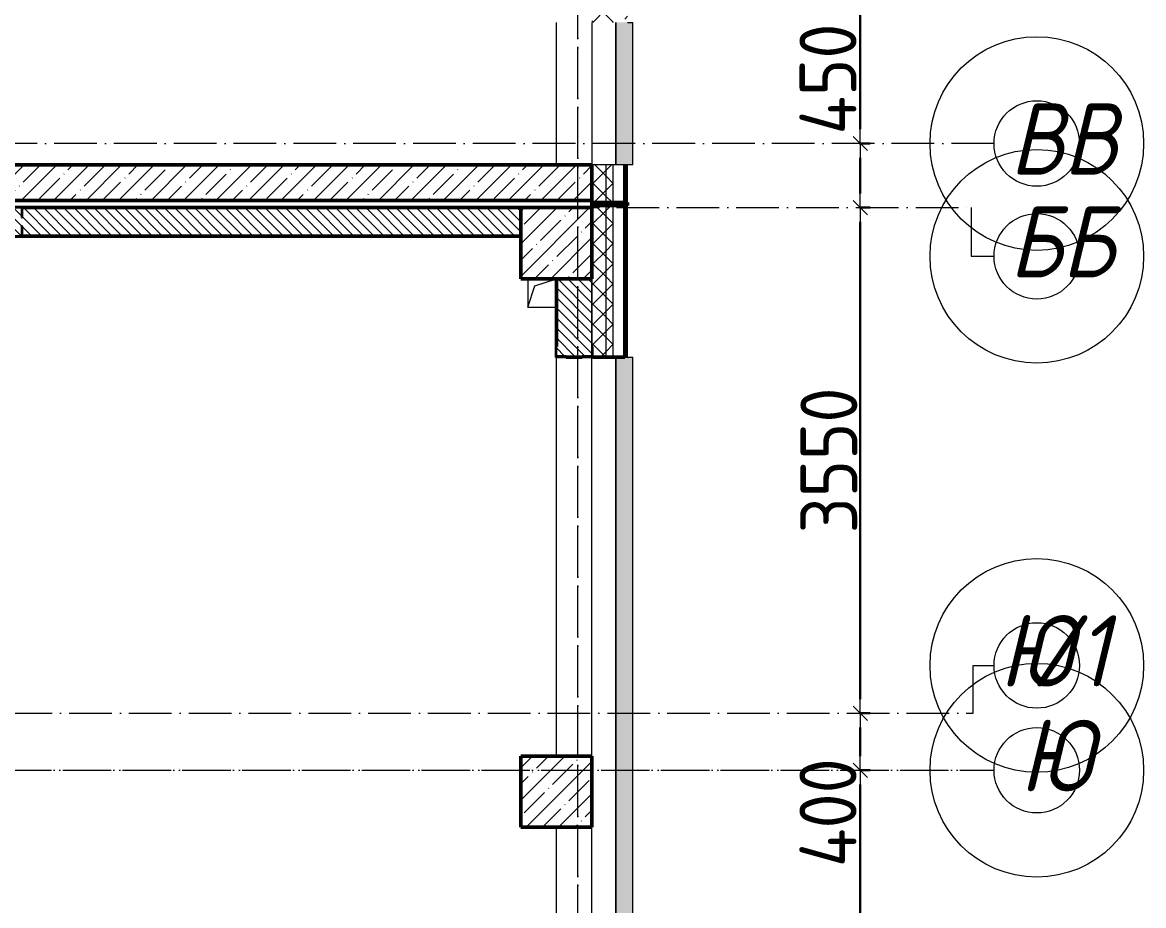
# Model space of a CAD drawing. Header units: millimetres. Extents: x -213536 to 1564669, y 70501 to 942238.
# Drawn here: x 641533 to 649407, y 613425 to 619625 of the extents above; entities that cross this region are included whole.
import ezdxf

# ---------------------------------------------------------------- set-up
doc = ezdxf.new("R2010")
doc.units = ezdxf.units.MM
doc.linetypes.add('50_200_ШТРИХ_1Т_ш5_п1_п1_', pattern=[700, 500, -100, 0, -100])
for name, color, linetype, lineweight in [('3.1) ЖБ окна 1.2 м', 102, 'Continuous', 30), ('A-____-____-DIMS', 7, 'Continuous', 9), ('A-GENM-____-MCUT', 7, 'Continuous', 25), ('A-GENM-____-OTLN', 7, 'Continuous', 9), ('A-GENM-____-OTLN-1', 7, 'Continuous', 25), ('A-GLAZ-____-OTLN', 7, 'Continuous', 9), ('A-WALL-____-MCUT', 7, 'Continuous', 13), ('A-WALL-____-MCUT-1', 7, 'Continuous', 9), ('A-WALL-____-MCUT-2', 7, 'Continuous', 50), ('A-WALL-____-MCUT-3', 7, 'Continuous', 9), ('A-WALL-____-OTLN', 7, 'Continuous', 9), ('A-WALL-____-PATT-1', 7, 'Continuous', 9), ('A-WALL-FNSH-MCUT-1', 7, 'Continuous', 9), ('S-COLS-____-MCUT', 7, 'Continuous', 50), ('S-COLS-____-OTLN', 7, 'Continuous', 9), ('S-GRID-____-IDEN', 7, 'Continuous', 9), ('S-GRID-____-OTLN', 7, 'Continuous', 9), ('S-GRID-____-OTLN-1', 7, '50_200_ШТРИХ_1Т_ш5_п1_п1_', 9)]:
    doc.layers.add(name, color=color, linetype=linetype, lineweight=lineweight)
doc.layers.add('A-GLAZ-____-OTLN-1', color=7, linetype='Continuous', lineweight=9, true_color=0xc0c0c0)
doc.styles.add('ISOCPEUR_I', font='isocpeui.ttf', dxfattribs={"width": 0.9, "height": 2.5})
doc.styles.add('ISOCPEUR_I_9', font='isocpeui.ttf', dxfattribs={"width": 0.9, "height": 250})
doc.styles.add('СПДС', font='isocpeur.ttf', dxfattribs={"width": 0.9})
doc.dimstyles.new('Размера А3', dxfattribs={"dimtxt": 200, "dimasz": 100, "dimexe": 70, "dimexo": 100, "dimgap": 20, "dimtad": 1, "dimdec": 0, "dimrnd": 10, "dimzin": 0, "dimdsep": 46, "dimtxsty": 'СПДС', "dimblk": 'ARROWHEAD_6', "dimcen": 1, "dimclrd": 256, "dimclre": 256, "dimclrt": 256, "dimazin": 0, "dimtfac": 1, "dimtdec": 0, "dimtmove": 2, "dimatfit": 3, "dimfxl": 1, "dimtolj": 1, "dimtzin": 0, "dimarcsym": 0})
pattern_1 = [(45, (-101000, -46531.04), (-114.04925, 114.04925), []), (45, (-100885.95, -46531.04), (-114.04925, 114.04925), [201.613, -40.323, 3.353, -36.97])]
pattern_2 = [(45, (544282.64, 571544.04), (-70.71068, 70.71068), []), (135, (544282.64, 571544.04), (-70.71068, -70.71068), [])]
pattern_3 = [(45, (544282.64, 571544.04), (-85.53659, 85.53659), []), (45, (544339.66, 571544.04), (-85.53659, 85.53659), [])]
pattern_4 = [(135, (544282.637, 571544.04), (-35.35534, -35.35534), [])]
pattern_5 = [(45, (544282.64, 571544.04), (-70.71068, 70.71068), []), (135, (544282.64, 571544.04), (-70.71068, -70.71068), [])]
pattern_6 = [(45, (544282.64, 571544.04), (-85.53659, 85.53659), []), (45, (544339.66, 571544.04), (-85.53659, 85.53659), [])]

# ---------------------------------------------------------------- blocks, each defined once
blk = doc.blocks.new('BSC_Колонна _Прямоугольная - 500х500-V115-АР1_План отверстий 2 этажа в осях 1-64_Ю-ЯЯ')
at = {"layer": 'S-COLS-____-OTLN'}
h = blk.add_hatch(dxfattribs=at)
h.set_pattern_fill('FP_128', color=256, style=0, pattern_type=2)
h.set_pattern_definition(pattern_1)
h.paths.add_polyline_path([(-250, -250), (250, -250), (250, 250), (-250, 250), (-250, 199.9)], flags=0)
at = {"layer": 'S-COLS-____-MCUT'}
for p, q in [((250, 250), (-250, 250)), ((-250, 250), (-250, -250)), ((250, -250), (250, 250)), ((-250, -250), (250, -250))]:
    blk.add_line(p, q, dxfattribs=at)
blk = doc.blocks.new('Фахверк_СКБ_Уголок - 200_3550-28267367-АР1_План отверстий 2 этажа в осях 1-64_Ю-ЯЯ')
at = {"layer": 'A-GENM-____-MCUT'}
for p, q in [((200, 156), (125, 156)), ((125, 156), (125, 81)), ((125, 81), (131, 81)), ((131, 81), (131, 150)), ((131, 150), (200, 150)), ((200, 150), (200, 156)), ((131, 19), (125, 19)), ((125, 19), (125, -56)), ((131, -50), (131, 19)), ((125, -56), (200, -56)), ((200, -50), (131, -50)), ((200, -56), (200, -50))]:
    blk.add_line(p, q, dxfattribs=at)
blk = doc.blocks.new('Отлив_СКБ - Отлив витража_120_НВФ-31885283-АР1_План отверстий 2 этажа в осях 1-64_Ю-ЯЯ')
at = {"layer": 'A-GLAZ-____-OTLN-1'}
for points in [[(426.1, -2), (1000, -2), (1000, 0), (0, 0), (0, -2)], [(426.1, -120), (1000, -120), (1000, -2), (0, -2), (0, -120)]]:
    blk.add_hatch(color=256, dxfattribs=at).paths.add_polyline_path(points, flags=0)
at = {"layer": 'A-GLAZ-____-OTLN'}
for p, q in [((0, 0), (1000, 0)), ((1000, -2), (0, -2)), ((0, -120), (0, -83)), ((0, -120), (1000, -120)), ((1000, -83), (1000, -120))]:
    blk.add_line(p, q, dxfattribs=at)
blk = doc.blocks.new('Стены 13 - Стены 4-31812941-АР1_План отверстий 2 этажа в осях 1-64_Ю-ЯЯ')
at = {"layer": 'A-WALL-____-MCUT'}
for p, q in [((-1843.5, 41030.2), (-1843.5, 41010.2)), ((-1593.5, 41030.2), (-1843.5, 41030.2)), ((-1593.5, 41010.2), (-1593.5, 41030.2)), ((-1843.5, 41010.2), (-1593.5, 41010.2))]:
    blk.add_line(p, q, dxfattribs=at)
blk = doc.blocks.new('BSC_Колонна _Прямоугольная - 500х500-V119-АР1_План отверстий 2 этажа в осях 1-64_А-ГГ')
at = {"layer": 'S-COLS-____-OTLN'}
h = blk.add_hatch(dxfattribs=at)
h.set_pattern_fill('FP_149', color=256, style=0, pattern_type=2)
h.set_pattern_definition(pattern_1)
h.paths.add_polyline_path([(-250, -250), (250, -250), (250, 250), (-250, 250), (-250, -215.5)], flags=0)
at = {"layer": 'S-COLS-____-MCUT'}
for p, q in [((250, 250), (-250, 250)), ((-250, 250), (-250, -250)), ((250, -250), (250, 250)), ((-250, -250), (250, -250))]:
    blk.add_line(p, q, dxfattribs=at)
blk = doc.blocks.new('BSC_Колонна _Прямоугольная - 500х500-V121-АР1_План отверстий 2 этажа в осях 1-64_А-ГГ')
at = {"layer": 'S-COLS-____-OTLN'}
h = blk.add_hatch(dxfattribs=at)
h.set_pattern_fill('FP_151', color=256, style=0, pattern_type=2)
h.set_pattern_definition([(45, (-101000, -42681.04), (-114.04925, 114.04925), []), (45, (-100885.95, -42681.04), (-114.04925, 114.04925), [201.613, -40.323, 3.353, -36.97])])
h.paths.add_polyline_path([(-250, -250), (250, -250), (250, 250), (-250, 250)], flags=0)
at = {"layer": 'S-COLS-____-MCUT'}
for p, q in [((250, 250), (-250, 250)), ((-250, 250), (-250, -250)), ((250, -250), (250, 250)), ((-250, -250), (250, -250))]:
    blk.add_line(p, q, dxfattribs=at)
blk = doc.blocks.new('Фахверк_СКБ_Уголок - 250_2700-27497298-АР1_План отверстий 2 этажа в осях 1-64_А-ГГ')
at = {"layer": 'A-GENM-____-MCUT'}
for p, q in [((200, 181), (125, 181)), ((125, 181), (125, 106)), ((131, 106), (131, 175)), ((131, 175), (200, 175)), ((200, 175), (200, 181)), ((125, 106), (131, 106)), ((131, -6), (125, -6)), ((125, -6), (125, -81)), ((131, -75), (131, -6)), ((200, -75), (131, -75)), ((200, -81), (200, -75)), ((125, -81), (200, -81))]:
    blk.add_line(p, q, dxfattribs=at)
blk = doc.blocks.new('Фахверк_СКБ_Уголок - 200_3550-28267367-АР1_План отверстий 2 этажа в осях 1-64_А-ГГ')
at = {"layer": 'A-GENM-____-MCUT'}
for p, q in [((200, 156), (125, 156)), ((125, 156), (125, 81)), ((125, 81), (131, 81)), ((131, 81), (131, 150)), ((131, 150), (200, 150)), ((200, 150), (200, 156)), ((131, 19), (125, 19)), ((125, 19), (125, -56)), ((131, -50), (131, 19)), ((125, -56), (200, -56)), ((200, -50), (131, -50)), ((200, -56), (200, -50))]:
    blk.add_line(p, q, dxfattribs=at)
blk = doc.blocks.new('AR_Отверстие прямоугольное _в плите_ - AR_Отверстие прямоугольное _в плите_-30511543-АР1_План отверстий 2 этажа в осях 1-64_А-ГГ')
at = {"layer": 'A-GENM-____-OTLN'}
for p, q in [((-100, 100), (-100, -100)), ((-50, 50), (100, 100)), ((-100, -100), (-50, 50)), ((-100, -100), (100, -100))]:
    blk.add_line(p, q, dxfattribs=at)
blk = doc.blocks.new('Отлив_СКБ - Отлив витража_120_НВФ-31885688-АР1_План отверстий 2 этажа в осях 1-64_А-ГГ')
at = {"layer": 'A-GLAZ-____-OTLN-1'}
for points in [[(4112.6, -2), (4800, -2), (4800, 0), (0, 0), (0, -2), (2345.2, -2)], [(4112.6, -120), (4800, -120), (4800, -2), (0, -2), (0, -120), (2345.2, -120)]]:
    blk.add_hatch(color=256, dxfattribs=at).paths.add_polyline_path(points, flags=0)
at = {"layer": 'A-GLAZ-____-OTLN'}
for p, q in [((0, 0), (4800, 0)), ((4800, -2), (0, -2)), ((0, -120), (0, -83)), ((0, -120), (4800, -120)), ((4800, -83), (4800, -120))]:
    blk.add_line(p, q, dxfattribs=at)
blk = doc.blocks.new('Стены 13 - Стены 4-31812941-АР1_План отверстий 2 этажа в осях 1-64_А-ГГ')
at = {"layer": 'A-WALL-____-MCUT-2'}
for p, q in [((-1843.5, 41030.2), (-1843.5, 41010.2)), ((-1593.5, 41030.2), (-1843.5, 41030.2)), ((-1593.5, 41010.2), (-1593.5, 41030.2)), ((-1843.5, 41010.2), (-1593.5, 41010.2))]:
    blk.add_line(p, q, dxfattribs=at)
blk = doc.blocks.new('Ось сетки - Круг_Ø6_00__ISO-2_5_0_9K_-25732049-АР1_План отверстий 2 этажа в осях 1-64_А-ГГ')
at = {"layer": 'S-GRID-____-IDEN'}
blk.add_circle((0, 0), 3, dxfattribs=at)
blk = doc.blocks.new('Ось сетки - Круг_Ø6_00__ISO-2_5_0_9K_-25732049-АР1_План отверстий 2 этажа в осях 1-64_Ю-ЯЯ')
at = {"layer": 'S-GRID-____-IDEN'}
blk.add_circle((0, 0), 3, dxfattribs=at)
blk = doc.blocks.new('ARROWHEAD_6')
at = {"color": 0, "linetype": 'Continuous'}
for p, q in [((0, 0), (-1, 0)), ((-0.5, -0.5), (0.5, 0.5))]:
    blk.add_line(p, q, dxfattribs=at)
blk = doc.blocks.new('*D6115')
at = {"layer": 'A-____-____-DIMS', "lineweight": -2, "transparency": 16777216}
for p, q in [((87536.5, 502247), (87612.6, 502247)), ((87542.6, 501947), (87542.6, 502147)), ((87536.5, 501847), (87612.6, 501847))]:
    blk.add_line(p, q, dxfattribs=at)
at = {"layer": 'Defpoints', "color": 0, "lineweight": 30, "transparency": 16777216}
for p in [(87436.5, 502247), (87542.6, 502247), (87436.5, 501847)]:
    blk.add_point(p, dxfattribs=at)
at = {"layer": 'A-____-____-DIMS', "lineweight": -2, "transparency": 16777216, "xscale": 100, "yscale": 100, "zscale": 100}
for p, rotation in [((87542.6, 502247), 90), ((87542.6, 501847), 270)]:
    blk.add_blockref('ARROWHEAD_6', p, dxfattribs=dict(at, rotation=rotation))
at = {"layer": 'A-____-____-DIMS', "transparency": 16777216, "insert": (87116, 501167.3), "char_height": 400, "width": 1.942, "attachment_point": 1, "rotation": 90, "line_spacing_factor": 1.149209, "style": 'СПДС'}
blk.add_mtext('\\A1;400', dxfattribs=at)
blk = doc.blocks.new('*D6116')
at = {"layer": 'A-____-____-DIMS', "lineweight": -2, "transparency": 16777216}
for p, q in [((87536.5, 505797), (87612.6, 505797)), ((87542.6, 502347), (87542.6, 505697)), ((87536.5, 502247), (87612.6, 502247))]:
    blk.add_line(p, q, dxfattribs=at)
at = {"layer": 'Defpoints', "color": 0, "lineweight": 30, "transparency": 16777216}
for p in [(87436.5, 505797), (87542.6, 505797), (87436.5, 502247)]:
    blk.add_point(p, dxfattribs=at)
at = {"layer": 'A-____-____-DIMS', "lineweight": -2, "transparency": 16777216, "xscale": 100, "yscale": 100, "zscale": 100}
for p, rotation in [((87542.6, 505797), 90), ((87542.6, 502247), 270)]:
    blk.add_blockref('ARROWHEAD_6', p, dxfattribs=dict(at, rotation=rotation))
at = {"layer": 'A-____-____-DIMS', "transparency": 16777216, "insert": (87322.6, 504022), "char_height": 400, "width": 2.488, "attachment_point": 5, "rotation": 90, "style": 'СПДС'}
blk.add_mtext('\\A1;3550', dxfattribs=at)
blk = doc.blocks.new('*D6117')
at = {"layer": 'A-____-____-DIMS', "lineweight": -2, "transparency": 16777216}
for p, q in [((87536.5, 506247), (87612.6, 506247)), ((87542.6, 505897), (87542.6, 506147)), ((87536.5, 505797), (87612.6, 505797))]:
    blk.add_line(p, q, dxfattribs=at)
at = {"layer": 'Defpoints', "color": 0, "lineweight": 30, "transparency": 16777216}
for p in [(87436.5, 506247), (87542.6, 506247), (87436.5, 505797)]:
    blk.add_point(p, dxfattribs=at)
at = {"layer": 'A-____-____-DIMS', "lineweight": -2, "transparency": 16777216, "xscale": 100, "yscale": 100, "zscale": 100}
for p, rotation in [((87542.6, 506247), 90), ((87542.6, 505797), 270)]:
    blk.add_blockref('ARROWHEAD_6', p, dxfattribs=dict(at, rotation=rotation))
at = {"layer": 'A-____-____-DIMS', "transparency": 16777216, "insert": (87116, 506310), "char_height": 400, "width": 1.942, "attachment_point": 1, "rotation": 90, "line_spacing_factor": 1.149209, "style": 'СПДС'}
blk.add_mtext('\\A1;450', dxfattribs=at)
blk = doc.blocks.new('*D6118')
at = {"layer": 'A-____-____-DIMS', "lineweight": -2, "transparency": 16777216}
for p, q in [((87536.5, 510947), (87612.6, 510947)), ((87542.6, 506347), (87542.6, 510847)), ((87536.5, 506247), (87612.6, 506247))]:
    blk.add_line(p, q, dxfattribs=at)
at = {"layer": 'Defpoints', "color": 0, "lineweight": 30, "transparency": 16777216}
for p in [(87436.5, 510947), (87542.6, 510947), (87436.5, 506247)]:
    blk.add_point(p, dxfattribs=at)
at = {"layer": 'A-____-____-DIMS', "lineweight": -2, "transparency": 16777216, "xscale": 100, "yscale": 100, "zscale": 100}
for p, rotation in [((87542.6, 510947), 90), ((87542.6, 506247), 270)]:
    blk.add_blockref('ARROWHEAD_6', p, dxfattribs=dict(at, rotation=rotation))
at = {"layer": 'A-____-____-DIMS', "transparency": 16777216, "insert": (87322.6, 508597), "char_height": 400, "width": 2.564, "attachment_point": 5, "rotation": 90, "style": 'СПДС'}
blk.add_mtext('\\A1;4700', dxfattribs=at)
blk = doc.blocks.new('*D6211')
at = {"layer": 'A-____-____-DIMS', "lineweight": -2, "transparency": 16777216}
for p, q in [((87536.5, 501847), (87612.6, 501847)), ((87542.6, 496447), (87542.6, 501747)), ((87536.5, 496347), (87612.6, 496347))]:
    blk.add_line(p, q, dxfattribs=at)
at = {"layer": 'Defpoints', "color": 0, "lineweight": 30, "transparency": 16777216}
for p in [(87436.5, 501847), (87542.6, 501847), (87436.5, 496347)]:
    blk.add_point(p, dxfattribs=at)
at = {"layer": 'A-____-____-DIMS', "lineweight": -2, "transparency": 16777216, "xscale": 100, "yscale": 100, "zscale": 100}
for p, rotation in [((87542.6, 501847), 90), ((87542.6, 496347), 270)]:
    blk.add_blockref('ARROWHEAD_6', p, dxfattribs=dict(at, rotation=rotation))
at = {"layer": 'A-____-____-DIMS', "transparency": 16777216, "insert": (87322.6, 499097), "char_height": 400, "attachment_point": 5, "rotation": 90, "style": 'СПДС'}
blk.add_mtext('\\A1;5500', dxfattribs=at)
blk = doc.blocks.new('*D6212')
at = {"layer": 'A-____-____-DIMS', "lineweight": -2, "transparency": 16777216}
for p, q in [((87536.5, 502247), (87612.6, 502247)), ((87542.6, 501947), (87542.6, 502147)), ((87536.5, 501847), (87612.6, 501847))]:
    blk.add_line(p, q, dxfattribs=at)
at = {"layer": 'Defpoints', "color": 0, "lineweight": 30, "transparency": 16777216}
for p in [(87436.5, 502247), (87542.6, 502247), (87436.5, 501847)]:
    blk.add_point(p, dxfattribs=at)
at = {"layer": 'A-____-____-DIMS', "lineweight": -2, "transparency": 16777216, "xscale": 100, "yscale": 100, "zscale": 100}
for p, rotation in [((87542.6, 502247), 90), ((87542.6, 501847), 270)]:
    blk.add_blockref('ARROWHEAD_6', p, dxfattribs=dict(at, rotation=rotation))
at = {"layer": 'A-____-____-DIMS', "transparency": 16777216, "insert": (87116, 501167.3), "char_height": 400, "attachment_point": 1, "rotation": 90, "line_spacing_factor": 1.149209, "style": 'СПДС'}
blk.add_mtext('\\A1;400', dxfattribs=at)
blk = doc.blocks.new('*D6213')
at = {"layer": 'A-____-____-DIMS', "lineweight": -2, "transparency": 16777216}
for p, q in [((87536.5, 505797), (87612.6, 505797)), ((87542.6, 502347), (87542.6, 505697)), ((87536.5, 502247), (87612.6, 502247))]:
    blk.add_line(p, q, dxfattribs=at)
at = {"layer": 'Defpoints', "color": 0, "lineweight": 30, "transparency": 16777216}
for p in [(87436.5, 505797), (87542.6, 505797), (87436.5, 502247)]:
    blk.add_point(p, dxfattribs=at)
at = {"layer": 'A-____-____-DIMS', "lineweight": -2, "transparency": 16777216, "xscale": 100, "yscale": 100, "zscale": 100}
for p, rotation in [((87542.6, 505797), 90), ((87542.6, 502247), 270)]:
    blk.add_blockref('ARROWHEAD_6', p, dxfattribs=dict(at, rotation=rotation))
at = {"layer": 'A-____-____-DIMS', "transparency": 16777216, "insert": (87322.6, 504022), "char_height": 400, "attachment_point": 5, "rotation": 90, "style": 'СПДС'}
blk.add_mtext('\\A1;3550', dxfattribs=at)
blk = doc.blocks.new('*D6214')
at = {"layer": 'A-____-____-DIMS', "lineweight": -2, "transparency": 16777216}
for p, q in [((87536.5, 506247), (87612.6, 506247)), ((87542.6, 505897), (87542.6, 506147)), ((87536.5, 505797), (87612.6, 505797))]:
    blk.add_line(p, q, dxfattribs=at)
at = {"layer": 'Defpoints', "color": 0, "lineweight": 30, "transparency": 16777216}
for p in [(87436.5, 506247), (87542.6, 506247), (87436.5, 505797)]:
    blk.add_point(p, dxfattribs=at)
at = {"layer": 'A-____-____-DIMS', "lineweight": -2, "transparency": 16777216, "xscale": 100, "yscale": 100, "zscale": 100}
for p, rotation in [((87542.6, 506247), 90), ((87542.6, 505797), 270)]:
    blk.add_blockref('ARROWHEAD_6', p, dxfattribs=dict(at, rotation=rotation))
at = {"layer": 'A-____-____-DIMS', "transparency": 16777216, "insert": (87116, 506310), "char_height": 400, "attachment_point": 1, "rotation": 90, "line_spacing_factor": 1.149209, "style": 'СПДС'}
blk.add_mtext('\\A1;450', dxfattribs=at)
blk = doc.blocks.new('2этаж')
at = {"layer": 'S-GRID-____-OTLN-1', "color": 251, "ltscale": 0.6, "true_color": 0x636466}
for p, q in [((85558.3, 498997), (85558.3, 549908.8)), ((85558.3, 454533.3), (85558.3, 508896.9)), ((88482.7, 506247), (77429.6, 506247)), ((88482.7, 506247), (77429.6, 506247)), ((77429.6, 505797), (88322.4, 505797)), ((77429.6, 505797), (88322.4, 505797)), ((58880.7, 502247), (88334.7, 502247)), ((58880.7, 502247), (88334.7, 502247)), ((51735.1, 501847), (88482.7, 501847)), ((53374.4, 501847), (88482.7, 501847))]:
    blk.add_line(p, q, dxfattribs=at)
at = {"layer": 'S-GRID-____-IDEN', "xscale": 250, "yscale": 250, "zscale": 99.99999999999993}
for p, rotation in [((88782.7, 506247), 89.99999999999982), ((88782.7, 505455.2), 269.9999999999995), ((88782.7, 502582.5), 269.9999999999994), ((88782.7, 501847), 269.9999999999995)]:
    blk.add_blockref('Ось сетки - Круг_Ø6_00__ISO-2_5_0_9K_-25732049-АР1_План отверстий 2 этажа в осях 1-64_Ю-ЯЯ', p, dxfattribs=dict(at, rotation=rotation))
at = {"layer": 'S-GRID-____-IDEN', "char_height": 500, "attachment_point": 1}
for s, insert, width, style in [('ВВ', (88593.1, 506528.9), 447.342, 'ISOCPEUR_I_9'), ('ВВ', (88593.1, 506528.9), 447.342, 'ISOCPEUR_I'), ('ББ', (88587.9, 505807.7), 447.342, 'ISOCPEUR_I_9'), ('ББ', (88587.9, 505807.7), 447.342, 'ISOCPEUR_I'), ('\\fISOCPEUR|b0|i1|c204|p34|;\\W.9;Ю', (88519.5, 502934.9), 266.962, 'ISOCPEUR_I_9'), ('\\fISOCPEUR|b0|i1|c204|p34|;\\W.9;Ю', (88519.5, 502934.9), 266.962, 'ISOCPEUR_I'), ('/1', (88739.8, 502934.9), 346.329, 'ISOCPEUR_I_9'), ('/1', (88739.8, 502934.9), 346.329, 'ISOCPEUR_I'), ('\\fISOCPEUR|b0|i1|c204|p34|;\\W.9;Ю', (88662.2, 502199.4), 266.962, 'ISOCPEUR_I_9'), ('\\fISOCPEUR|b0|i1|c204|p34|;\\W.9;Ю', (88662.2, 502199.4), 266.962, 'ISOCPEUR_I')]:
    blk.add_mtext(s, dxfattribs=dict(at, insert=insert, width=width, style=style))
at = {"layer": 'A-____-____-DIMS'}
for base, p1, p2, picture, middle in [((87542.6, 510947), (87436.5, 506247), (87436.5, 510947), '*D6118', (87322.6, 508597)), ((87542.6, 505797), (87436.5, 502247), (87436.5, 505797), '*D6116', (87322.6, 504022)), ((87542.6, 505797), (87436.5, 502247), (87436.5, 505797), '*D6213', (87322.6, 504022)), ((87542.6, 501847), (87436.5, 496347), (87436.5, 501847), '*D6211', (87322.6, 499097))]:
    dim = blk.add_linear_dim(base=base, p1=p1, p2=p2, angle=90, dimstyle='Размера А3', override={"dimtxt": 400}, dxfattribs=at)
    dim.commit()
    dim.dimension.update_dxf_attribs({"geometry": picture, "text_midpoint": middle})
for base, p1, p2, picture, middle in [((87542.6, 506247), (87436.5, 505797), (87436.5, 506247), '*D6214', (87382.6, 506670)), ((87542.6, 506247), (87436.5, 505797), (87436.5, 506247), '*D6117', (87382.6, 506670)), ((87542.6, 502247), (87436.5, 501847), (87436.5, 502247), '*D6115', (87382.6, 501527.3)), ((87542.6, 502247), (87436.5, 501847), (87436.5, 502247), '*D6212', (87382.6, 501527.3))]:
    dim = blk.add_linear_dim(base=base, p1=p1, p2=p2, angle=90, dimstyle='Размера А3', override={"dimtxt": 400}, dxfattribs=at)
    dim.commit()
    dim.dimension.update_dxf_attribs({"geometry": picture, "text_midpoint": middle, "dimtype": 160, "text_rotation": 90})

msp = doc.modelspace()

# ---------------------------------------------------------------- hatches: boundary and pattern name
at = {"layer": 'A-WALL-____-PATT-1'}
h = msp.add_hatch(dxfattribs=at)
h.set_pattern_fill('FP_1', color=256, style=0, pattern_type=2)
h.set_pattern_definition(pattern_2)
h.paths.add_polyline_path([(645682.6, 618360.1), (645682.6, 618625.1), (645632.6, 618625.1), (645632.6, 618360.1)], flags=0)
h.paths.add_polyline_path([(645632.6, 619625.1), (645682.6, 619625.1), (645682.6, 627325.1), (645632.6, 627325.1), (645632.6, 622311)], flags=0)
h.paths.add_polyline_path([(645632.6, 641025.1), (645682.6, 641025.1), (645682.6, 642275.1), (645632.6, 642275.1), (645632.6, 641683.9)], flags=0)
h.paths.add_polyline_path([(645632.6, 644075.1), (645682.6, 644075.1), (645682.6, 645275.1), (645632.6, 645275.1), (645632.6, 644912.8)], flags=0)
h.paths.add_polyline_path([(645682.6, 647075.1), (645682.6, 648275.1), (645632.6, 648275.1), (645632.6, 647075.1)], flags=0)
h.paths.add_polyline_path([(645682.6, 650075.1), (645682.6, 651275.1), (645632.6, 651275.1), (645632.6, 650075.1)], flags=0)
h.paths.add_polyline_path([(645682.6, 653075.1), (645682.6, 657325.1), (645632.6, 657325.1), (645632.6, 653075.1)], flags=0)
h = msp.add_hatch(dxfattribs=at)
h.set_pattern_fill('FP_1', color=256, style=0, pattern_type=2)
h.set_pattern_definition(pattern_2)
h.paths.add_polyline_path([(645532.6, 618360.1), (645632.6, 618360.1), (645632.6, 618625.1), (645532.6, 618625.1)], flags=0)
h.paths.add_polyline_path([(645632.6, 619625.1), (645632.6, 627325.1), (645538.6, 627325.1), (645538.6, 627250.1), (645532.6, 627250.1), (645532.6, 619625.1)], flags=0)
h.paths.add_polyline_path([(645632.6, 641025.1), (645632.6, 642275.1), (645538.6, 642275.1), (645538.6, 642200.1), (645532.6, 642200.1), (645532.6, 641100.1), (645538.6, 641100.1), (645538.6, 641025.1)], flags=0)
h.paths.add_polyline_path([(645538.6, 644075.1), (645632.6, 644075.1), (645632.6, 645275.1), (645532.6, 645275.1), (645532.6, 644150.1), (645538.6, 644150.1), (645538.6, 644081.1)], flags=0)
h.paths.add_polyline_path([(645538.6, 647075.1), (645632.6, 647075.1), (645632.6, 648275.1), (645538.6, 648275.1), (645538.6, 648200.1), (645532.6, 648200.1), (645532.6, 647150.1), (645538.6, 647150.1), (645538.6, 647081.1)], flags=0)
h.paths.add_polyline_path([(645538.6, 650075.1), (645632.6, 650075.1), (645632.6, 651275.1), (645538.6, 651275.1), (645538.6, 651200.1), (645532.6, 651200.1), (645532.6, 650150.1), (645538.6, 650150.1), (645538.6, 650081.1)], flags=0)
h.paths.add_polyline_path([(645632.6, 653075.1), (645632.6, 657225.1), (645532.6, 657225.1), (645532.6, 653075.1)], flags=0)
h = msp.add_hatch(dxfattribs=at)
h.set_pattern_fill('FP_3', color=256, style=0, pattern_type=2)
h.set_pattern_definition(pattern_3)
h.paths.add_polyline_path([(645782.6, 618360.1), (645782.6, 618625.1), (645762.6, 618625.1), (645762.6, 618360.1)], flags=0)
h.paths.add_polyline_path([(645762.6, 619625.1), (645782.6, 619625.1), (645782.6, 627325.1), (645762.6, 627325.1), (645762.6, 622311)], flags=0)
h = msp.add_hatch(dxfattribs=at)
h.set_pattern_fill('FP_13', color=256, style=0, pattern_type=2)
h.set_pattern_definition([(45, (544282.64, 571544.04), (-114.04925, 114.04925), []), (45, (544396.69, 571544.04), (-114.04925, 114.04925), [201.612, -40.322, 3.353, -36.97])])
h.paths.add_polyline_path([(645532.6, 618375.1), (645532.6, 618625.1), (641132.6, 618625.1), (641132.6, 618375.1), (645015, 618375.1)], flags=0)
h = msp.add_hatch(dxfattribs=at)
h.set_pattern_fill('FP_25', color=256, style=0, pattern_type=2)
h.set_pattern_definition([(45, (544282.64, 571544.04), (-114.04925, 114.04925), []), (45, (544396.69, 571544.04), (-114.04925, 114.04925), [201.612, -40.322, 3.353, -36.97])])
h.paths.add_polyline_path([(645532.6, 618375.1), (645532.6, 618625.1), (641132.6, 618625.1), (641132.6, 618375.1), (645014.4, 618375.1)], flags=0)
h = msp.add_hatch(dxfattribs=at)
h.set_pattern_fill('FP_1', color=256, style=0, pattern_type=2)
h.set_pattern_definition(pattern_5)
h.paths.add_polyline_path([(645632.6, 618360.1), (645632.6, 618625.1), (645532.6, 618625.1), (645532.6, 618360.1)], flags=0)
h = msp.add_hatch(dxfattribs=at)
h.set_pattern_fill('FP_1', color=256, style=0, pattern_type=2)
h.set_pattern_definition(pattern_5)
h.paths.add_polyline_path([(645682.6, 618360.1), (645682.6, 618625.1), (645632.6, 618625.1), (645632.6, 618360.1)], flags=0)
h = msp.add_hatch(dxfattribs=at)
h.set_pattern_fill('FP_3', color=256, style=0, pattern_type=2)
h.set_pattern_definition(pattern_6)
h.paths.add_polyline_path([(645782.6, 618360.1), (645782.6, 618625.1), (645762.6, 618625.1), (645762.6, 618360.1)], flags=0)
h = msp.add_hatch(dxfattribs=at)
h.set_pattern_fill('FP_6', color=256, style=0, pattern_type=2)
h.set_pattern_definition([(135, (544282.637, 571544.04), (-35.35534, -35.35534), [])])
h.paths.add_polyline_path([(645032.6, 618125.1), (645032.6, 618325.1), (641532.6, 618325.1), (641532.6, 618256.1), (641526.6, 618256.1), (641526.6, 618325.1), (638032.6, 618325.1), (638032.6, 618125.1), (641526.6, 618125.1), (641526.6, 618194.1), (641532.6, 618194.1), (641532.6, 618125.1), (645015, 618125.1)], flags=0)
h = msp.add_hatch(dxfattribs=at)
h.set_pattern_fill('FP_6', color=256, style=0, pattern_type=2)
h.set_pattern_definition(pattern_4)
h.paths.add_polyline_path([(645032.6, 618125.1), (645032.6, 618325.1), (641532.6, 618325.1), (641532.6, 618256.1), (641526.6, 618256.1), (641526.6, 618325.1), (638032.6, 618325.1), (638032.6, 618125.1), (641526.6, 618125.1), (641526.6, 618194.1), (641532.6, 618194.1), (641532.6, 618125.1), (645014.4, 618125.1)], flags=0)
h = msp.add_hatch(dxfattribs=at)
h.set_pattern_fill('FP_1', color=256, style=0, pattern_type=2)
h.set_pattern_definition(pattern_2)
h.paths.add_polyline_path([(645538.6, 617275.1), (645632.6, 617275.1), (645632.6, 618340.1), (645532.6, 618340.1), (645532.6, 617350.1), (645538.6, 617350.1), (645538.6, 617281.1)], flags=0)
h = msp.add_hatch(dxfattribs=at)
h.set_pattern_fill('FP_1', color=256, style=0, pattern_type=2)
h.set_pattern_definition(pattern_5)
h.paths.add_polyline_path([(645632.6, 569525.1), (645632.6, 570475.1), (645538.6, 570475.1), (645538.6, 570400.1), (645532.6, 570400.1), (645532.6, 569525.1)], flags=0)
h.paths.add_polyline_path([(645538.6, 572275.1), (645632.6, 572275.1), (645632.6, 573475.1), (645538.6, 573475.1), (645538.6, 573400.1), (645532.6, 573400.1), (645532.6, 572350.1), (645538.6, 572350.1), (645538.6, 572279.9)], flags=0)
h.paths.add_polyline_path([(645538.6, 575275.1), (645632.6, 575275.1), (645632.6, 576475.1), (645538.6, 576475.1), (645538.6, 576400.1), (645532.6, 576400.1), (645532.6, 575350.1), (645538.6, 575350.1), (645538.6, 575281.1)], flags=0)
h.paths.add_polyline_path([(645632.6, 578275.1), (645632.6, 579475.1), (645538.6, 579475.1), (645538.6, 579400.1), (645532.6, 579400.1), (645532.6, 578350.1), (645538.6, 578350.1), (645538.6, 578275.1)], flags=0)
h.paths.add_polyline_path([(645632.6, 581275.1), (645632.6, 582475.1), (645538.6, 582475.1), (645538.6, 582400.1), (645532.6, 582400.1), (645532.6, 581350.1), (645538.6, 581350.1), (645538.6, 581275.1)], flags=0)
h.paths.add_polyline_path([(645632.6, 584275.1), (645632.6, 585475.1), (645538.6, 585475.1), (645538.6, 585400.1), (645532.6, 585400.1), (645532.6, 584350.1), (645538.6, 584350.1), (645538.6, 584275.1)], flags=0)
h.paths.add_polyline_path([(645538.6, 587275.1), (645632.6, 587275.1), (645632.6, 588475.1), (645538.6, 588475.1), (645538.6, 588400.1), (645532.6, 588400.1), (645532.6, 587350.1), (645538.6, 587350.1), (645538.6, 587281.1)], flags=0)
h.paths.add_polyline_path([(645538.6, 590275.1), (645632.6, 590275.1), (645632.6, 591475.1), (645538.6, 591475.1), (645538.6, 591400.1), (645532.6, 591400.1), (645532.6, 590350.1), (645538.6, 590350.1), (645538.6, 590281.1)], flags=0)
h.paths.add_polyline_path([(645632.6, 596275.1), (645632.6, 597475.1), (645538.6, 597475.1), (645538.6, 597400.1), (645532.6, 597400.1), (645532.6, 596350.1), (645538.6, 596350.1), (645538.6, 596275.1)], flags=0)
h.paths.add_polyline_path([(645538.6, 599275.1), (645632.6, 599275.1), (645632.6, 600475.1), (645538.6, 600475.1), (645538.6, 600400.1), (645532.6, 600400.1), (645532.6, 599350.1), (645538.6, 599350.1), (645538.6, 599281.1)], flags=0)
h.paths.add_polyline_path([(645538.6, 602275.1), (645632.6, 602275.1), (645632.6, 603475.1), (645538.6, 603475.1), (645538.6, 603400.1), (645532.6, 603400.1), (645532.6, 602350.1), (645538.6, 602350.1), (645538.6, 602281.1)], flags=0)
h.paths.add_polyline_path([(645632.6, 605275.1), (645632.6, 606475.1), (645538.6, 606475.1), (645538.6, 606400.1), (645532.6, 606400.1), (645532.6, 605350.1), (645538.6, 605350.1), (645538.6, 605275.1)], flags=0)
h.paths.add_polyline_path([(645538.6, 608275.1), (645632.6, 608275.1), (645632.6, 609475.1), (645538.6, 609475.1), (645538.6, 609400.1), (645532.6, 609400.1), (645532.6, 608350.1), (645538.6, 608350.1), (645538.6, 608281.1)], flags=0)
h.paths.add_polyline_path([(645632.6, 611275.1), (645632.6, 612475.1), (645538.6, 612475.1), (645538.6, 612400.1), (645532.6, 612400.1), (645532.6, 611350.1), (645538.6, 611350.1), (645538.6, 611275.1)], flags=0)
h.paths.add_polyline_path([(645538.6, 617275.1), (645632.6, 617275.1), (645632.6, 618340.1), (645532.6, 618340.1), (645532.6, 617350.1), (645538.6, 617350.1), (645538.6, 617281.1)], flags=0)
h = msp.add_hatch(dxfattribs=at)
h.set_pattern_fill('FP_1', color=256, style=0, pattern_type=2)
h.set_pattern_definition(pattern_2)
h.paths.add_polyline_path([(645682.6, 617275.1), (645682.6, 618340.1), (645632.6, 618340.1), (645632.6, 617275.1)], flags=0)
h = msp.add_hatch(dxfattribs=at)
h.set_pattern_fill('FP_1', color=256, style=0, pattern_type=2)
h.set_pattern_definition(pattern_5)
h.paths.add_polyline_path([(645632.6, 569475.1), (645682.6, 569475.1), (645682.6, 570475.1), (645632.6, 570475.1), (645632.6, 569525.1)], flags=0)
h.paths.add_polyline_path([(645632.6, 572275.1), (645682.6, 572275.1), (645682.6, 573475.1), (645632.6, 573475.1), (645632.6, 572279.9)], flags=0)
h.paths.add_polyline_path([(645682.6, 575275.1), (645682.6, 576475.1), (645632.6, 576475.1), (645632.6, 575275.1)], flags=0)
h.paths.add_polyline_path([(645632.6, 578275.1), (645682.6, 578275.1), (645682.6, 579475.1), (645632.6, 579475.1), (645632.6, 578299.9)], flags=0)
h.paths.add_polyline_path([(645632.6, 581275.1), (645682.6, 581275.1), (645682.6, 582475.1), (645632.6, 582475.1), (645632.6, 581739.9)], flags=0)
h.paths.add_polyline_path([(645682.6, 584275.1), (645682.6, 585475.1), (645632.6, 585475.1), (645632.6, 584275.1)], flags=0)
h.paths.add_polyline_path([(645632.6, 587275.1), (645682.6, 587275.1), (645682.6, 588475.1), (645632.6, 588475.1), (645632.6, 587759.8)], flags=0)
h.paths.add_polyline_path([(645632.6, 590275.1), (645682.6, 590275.1), (645682.6, 591475.1), (645632.6, 591475.1), (645632.6, 591199.8)], flags=0)
h.paths.add_polyline_path([(645682.6, 596275.1), (645682.6, 597475.1), (645632.6, 597475.1), (645632.6, 596275.1)], flags=0)
h.paths.add_polyline_path([(645682.6, 599275.1), (645682.6, 600475.1), (645632.6, 600475.1), (645632.6, 599275.1)], flags=0)
h.paths.add_polyline_path([(645682.6, 602275.1), (645682.6, 603475.1), (645632.6, 603475.1), (645632.6, 602275.1)], flags=0)
h.paths.add_polyline_path([(645682.6, 605275.1), (645682.6, 606475.1), (645632.6, 606475.1), (645632.6, 605275.1)], flags=0)
h.paths.add_polyline_path([(645632.6, 608275.1), (645682.6, 608275.1), (645682.6, 609475.1), (645632.6, 609475.1), (645632.6, 608399.7)], flags=0)
h.paths.add_polyline_path([(645682.6, 611275.1), (645682.6, 612475.1), (645632.6, 612475.1), (645632.6, 611275.1)], flags=0)
h.paths.add_polyline_path([(645632.6, 617275.1), (645682.6, 617275.1), (645682.6, 618340.1), (645632.6, 618340.1), (645632.6, 617859.6)], flags=0)
h = msp.add_hatch(dxfattribs=at)
h.set_pattern_fill('FP_3', color=256, style=0, pattern_type=2)
h.set_pattern_definition(pattern_3)
h.paths.add_polyline_path([(645762.6, 617275.1), (645782.6, 617275.1), (645782.6, 618340.1), (645762.6, 618340.1), (645762.6, 617467.7)], flags=0)
h = msp.add_hatch(dxfattribs=at)
h.set_pattern_fill('FP_3', color=256, style=0, pattern_type=2)
h.set_pattern_definition(pattern_6)
h.paths.add_polyline_path([(645762.6, 569375.1), (645782.6, 569375.1), (645782.6, 570475.1), (645762.6, 570475.1), (645762.6, 569395.1)], flags=0)
h.paths.add_polyline_path([(645782.6, 572275.1), (645782.6, 573475.1), (645762.6, 573475.1), (645762.6, 572275.1)], flags=0)
h.paths.add_polyline_path([(645782.6, 575275.1), (645782.6, 576475.1), (645762.6, 576475.1), (645762.6, 575275.1)], flags=0)
h.paths.add_polyline_path([(645782.6, 578275.1), (645782.6, 579475.1), (645762.6, 579475.1), (645762.6, 578275.1)], flags=0)
h.paths.add_polyline_path([(645762.6, 581275.1), (645782.6, 581275.1), (645782.6, 582475.1), (645762.6, 582475.1), (645762.6, 581739.9)], flags=0)
h.paths.add_polyline_path([(645762.6, 584275.1), (645782.6, 584275.1), (645782.6, 585475.1), (645762.6, 585475.1), (645762.6, 584319.9)], flags=0)
h.paths.add_polyline_path([(645762.6, 587275.1), (645782.6, 587275.1), (645782.6, 588475.1), (645762.6, 588475.1), (645762.6, 587759.8)], flags=0)
h.paths.add_polyline_path([(645762.6, 590275.1), (645782.6, 590275.1), (645782.6, 591475.1), (645762.6, 591475.1), (645762.6, 591199.8)], flags=0)
h.paths.add_polyline_path([(645782.6, 596275.1), (645782.6, 597475.1), (645762.6, 597475.1), (645762.6, 596275.1)], flags=0)
h.paths.add_polyline_path([(645762.6, 599275.1), (645782.6, 599275.1), (645782.6, 600475.1), (645762.6, 600475.1), (645762.6, 599799.8)], flags=0)
h.paths.add_polyline_path([(645762.6, 602275.1), (645782.6, 602275.1), (645782.6, 603475.1), (645762.6, 603475.1), (645762.6, 603239.7)], flags=0)
h.paths.add_polyline_path([(645762.6, 605275.1), (645782.6, 605275.1), (645782.6, 606475.1), (645762.6, 606475.1), (645762.6, 605819.7)], flags=0)
h.paths.add_polyline_path([(645782.6, 608275.1), (645782.6, 609475.1), (645762.6, 609475.1), (645762.6, 608275.1)], flags=0)
h.paths.add_polyline_path([(645762.6, 611275.1), (645782.6, 611275.1), (645782.6, 612475.1), (645762.6, 612475.1), (645762.6, 611839.7)], flags=0)
h.paths.add_polyline_path([(645782.6, 617275.1), (645782.6, 618340.1), (645762.6, 618340.1), (645762.6, 617275.1)], flags=0)
h = msp.add_hatch(dxfattribs=at)
h.set_pattern_fill('FP_6', color=256, style=0, pattern_type=2)
h.set_pattern_definition(pattern_4)
h.paths.add_polyline_path([(645463.6, 617275.1), (645463.6, 617281.1), (645532.6, 617281.1), (645532.6, 617825.1), (645282.6, 617825.1), (645282.6, 617281.1), (645351.6, 617281.1), (645351.6, 617275.1)], flags=0)

# ---------------------------------------------------------------- linework, layer by layer
at = {"layer": 'A-WALL-____-MCUT'}
for p, q in [((645532.6, 618625.1), (645532.6, 618360.1)), ((645762.6, 618625.1), (645532.6, 618625.1)), ((645762.6, 618360.1), (645762.6, 618625.1)), ((645032.6, 618325.1), (641532.6, 618325.1)), ((645532.6, 618360.1), (645762.6, 618360.1)), ((645532.6, 618340.1), (645532.6, 618325.1)), ((645762.6, 618340.1), (645532.6, 618340.1)), ((645762.6, 617275.1), (645762.6, 618340.1)), ((641532.6, 618125.1), (645032.6, 618125.1))]:
    msp.add_line(p, q, dxfattribs=at)
at = {"layer": 'A-WALL-____-MCUT-1'}
for p, q in [((645532.6, 618625.1), (641382.6, 618625.1)), ((645532.6, 618375.1), (645532.6, 618625.1)), ((645632.6, 618360.1), (645632.6, 618625.1)), ((645682.6, 618360.1), (645682.6, 618625.1)), ((641132.6, 618375.1), (645532.6, 618375.1)), ((645632.6, 617275.1), (645632.6, 618340.1)), ((645682.6, 617275.1), (645682.6, 618340.1))]:
    msp.add_line(p, q, dxfattribs=at)
at = {"layer": 'A-WALL-____-MCUT-2'}
for p, q in [((645532.6, 618625.1), (641382.6, 618625.1)), ((645532.6, 618375.1), (645532.6, 618625.1)), ((645532.6, 618625.1), (645532.6, 618360.1)), ((645762.6, 618360.1), (645762.6, 618625.1)), ((641132.6, 618375.1), (645532.6, 618375.1)), ((645032.6, 618325.1), (641532.6, 618325.1)), ((645532.6, 618360.1), (645762.6, 618360.1)), ((645532.6, 618340.1), (645532.6, 618325.1)), ((645762.6, 618340.1), (645532.6, 618340.1)), ((645762.6, 617275.1), (645762.6, 618340.1)), ((641532.6, 618125.1), (645032.6, 618125.1)), ((645282.6, 617825.1), (645282.6, 617350.1)), ((645351.6, 617275.1), (645463.6, 617275.1)), ((645538.6, 617275.1), (645762.6, 617275.1))]:
    msp.add_line(p, q, dxfattribs=at)
at = {"layer": 'A-WALL-____-MCUT-3'}
for p, q in [((645632.6, 618360.1), (645632.6, 618625.1)), ((645682.6, 618360.1), (645682.6, 618625.1)), ((645632.6, 617275.1), (645632.6, 618340.1)), ((645682.6, 617275.1), (645682.6, 618340.1)), ((645532.6, 617350.1), (645532.6, 617825.1)), ((645532.6, 617825.1), (645532.6, 617350.1))]:
    msp.add_line(p, q, dxfattribs=at)
at = {"layer": 'A-WALL-____-OTLN'}
for p, q in [((645282.6, 618625.1), (645282.6, 619625.1)), ((645532.6, 619625.1), (645532.6, 618625.1)), ((645282.6, 614475.1), (645282.6, 617275.1)), ((645532.6, 614475.1), (645532.6, 617275.1)), ((645282.6, 612475.1), (645282.6, 613975.1)), ((645532.6, 612475.1), (645532.6, 613975.1))]:
    msp.add_line(p, q, dxfattribs=at)
at = {"layer": 'A-WALL-FNSH-MCUT-1'}
for p, q in [((645782.6, 618625.1), (645762.6, 618625.1)), ((645762.6, 618625.1), (645762.6, 618360.1)), ((645762.6, 618625.1), (645762.6, 618360.1)), ((645782.6, 618360.1), (645782.6, 618625.1)), ((645782.6, 618360.1), (645782.6, 618625.1)), ((645762.6, 618360.1), (645782.6, 618360.1)), ((645762.6, 618360.1), (645782.6, 618360.1)), ((645782.6, 618340.1), (645762.6, 618340.1)), ((645762.6, 618340.1), (645762.6, 617275.1)), ((645782.6, 618340.1), (645762.6, 618340.1)), ((645762.6, 618340.1), (645762.6, 617275.1)), ((645782.6, 617275.1), (645782.6, 618340.1)), ((645782.6, 617275.1), (645782.6, 618340.1)), ((645762.6, 617275.1), (645782.6, 617275.1))]:
    msp.add_line(p, q, dxfattribs=at)
at = {"layer": 'S-GRID-____-OTLN'}
for p, q in [((648196.7, 618325.1), (648196.7, 617983.3)), ((648196.7, 618325.1), (648196.7, 617983.3)), ((648196.7, 617983.3), (648357, 617983.3)), ((648196.7, 617983.3), (648357, 617983.3)), ((648209, 615110.6), (648357, 615110.6)), ((648209, 614775.1), (648209, 615110.6)), ((648209, 615110.6), (648357, 615110.6)), ((648209, 614775.1), (648209, 615110.6))]:
    msp.add_line(p, q, dxfattribs=at)

# ---------------------------------------------------------------- block references
at = {"layer": '3.1) ЖБ окна 1.2 м'}
msp.add_blockref('2этаж', (559874.3, 112528.1), dxfattribs=at)
at = {"layer": 'A-GENM-____-OTLN'}
msp.add_blockref('AR_Отверстие прямоугольное _в плите_ - AR_Отверстие прямоугольное _в плите_-30511543-АР1_План отверстий 2 этажа в осях 1-64_А-ГГ', (645182.6, 617725.1), dxfattribs=at)
at = {"layer": 'A-GENM-____-OTLN-1'}
for name, p, rotation in [('Фахверк_СКБ_Уголок - 200_3550-28267367-АР1_План отверстий 2 этажа в осях 1-64_Ю-ЯЯ', (641657.6, 618275.1), 180), ('Фахверк_СКБ_Уголок - 200_3550-28267367-АР1_План отверстий 2 этажа в осях 1-64_А-ГГ', (641657.6, 618275.1), 180), ('Фахверк_СКБ_Уголок - 250_2700-27497298-АР1_План отверстий 2 этажа в осях 1-64_А-ГГ', (645457.6, 617150.1), 89.9999999999999)]:
    msp.add_blockref(name, p, dxfattribs=dict(at, rotation=rotation))
at = {"layer": 'A-GLAZ-____-OTLN', "rotation": 90}
for name, p in [('Отлив_СКБ - Отлив витража_120_НВФ-31885283-АР1_План отверстий 2 этажа в осях 1-64_Ю-ЯЯ', (645699.6, 618625.1)), ('Отлив_СКБ - Отлив витража_120_НВФ-31885688-АР1_План отверстий 2 этажа в осях 1-64_А-ГГ', (645699.6, 612475.1))]:
    msp.add_blockref(name, p, dxfattribs=at)
at = {"layer": 'A-WALL-____-OTLN'}
for name in ['Стены 13 - Стены 4-31812941-АР1_План отверстий 2 этажа в осях 1-64_Ю-ЯЯ', 'Стены 13 - Стены 4-31812941-АР1_План отверстий 2 этажа в осях 1-64_А-ГГ']:
    msp.add_blockref(name, (647376.1, 577329.8), dxfattribs=at)
at = {"layer": 'S-COLS-____-OTLN'}
for name, p in [('BSC_Колонна _Прямоугольная - 500х500-V115-АР1_План отверстий 2 этажа в осях 1-64_Ю-ЯЯ', (645282.6, 618075.1)), ('BSC_Колонна _Прямоугольная - 500х500-V119-АР1_План отверстий 2 этажа в осях 1-64_А-ГГ', (645282.6, 618075.1)), ('BSC_Колонна _Прямоугольная - 500х500-V121-АР1_План отверстий 2 этажа в осях 1-64_А-ГГ', (645282.6, 614225.1))]:
    msp.add_blockref(name, p, dxfattribs=at)
at = {"layer": 'S-GRID-____-IDEN', "xscale": 99.99999999999993, "yscale": 99.99999999999993, "zscale": 99.99999999999993}
for p, rotation in [((648657, 618775.1), 89.99999999999982), ((648657, 617983.3), 269.9999999999995), ((648657, 615110.6), 269.9999999999994), ((648657, 614375.1), 269.9999999999995)]:
    msp.add_blockref('Ось сетки - Круг_Ø6_00__ISO-2_5_0_9K_-25732049-АР1_План отверстий 2 этажа в осях 1-64_А-ГГ', p, dxfattribs=dict(at, rotation=rotation))

doc.saveas('drawing.dxf')
